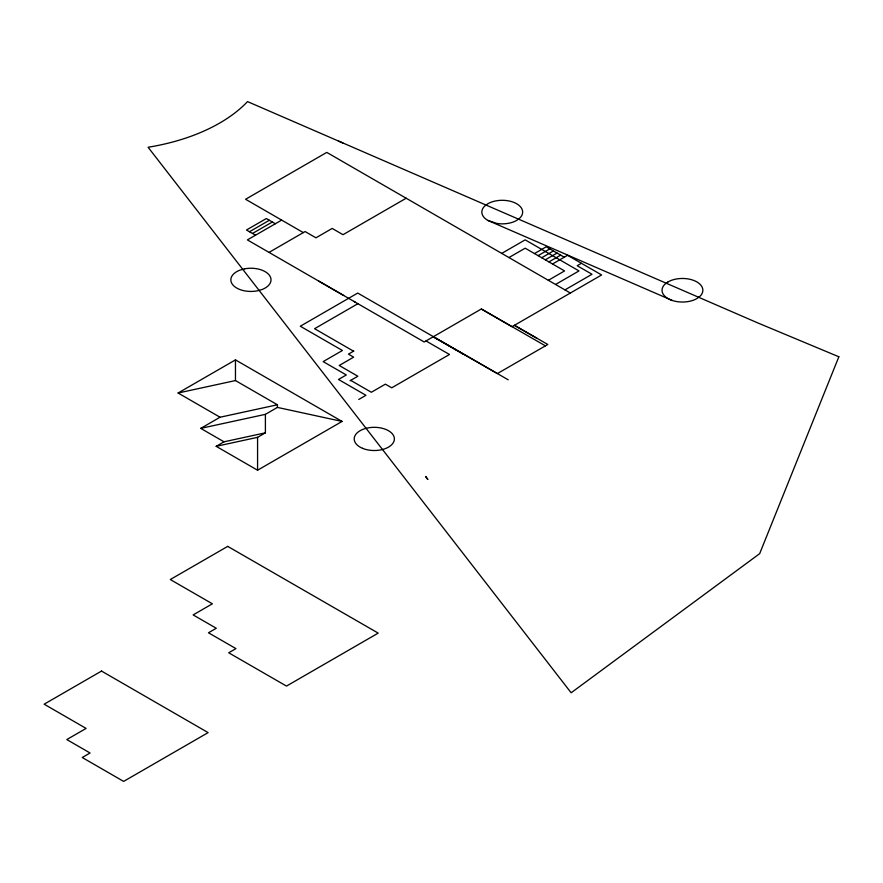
<?xml version="1.0" encoding="UTF-8"?>
<svg xmlns="http://www.w3.org/2000/svg" width="883" height="883" viewBox="0 0 883 883"><rect width="100%" height="100%" fill="white"/><g stroke="black" fill="none" stroke-linecap="round" stroke-linejoin="round"><path stroke-width="1.32" d="M249.492 231.732L269.337 220.275M252.494 233.465L272.35 222.008M281.666 220.099L247.383 239.9L424.204 341.986L481.345 308.995L545.396 345.849M269.039 252.395L305.121 231.556L315.948 237.814L332.185 228.432L343.012 234.69L406.169 198.222M277.417 407.405L277.417 404.778L220.044 417.229L178.09 393.012L235.463 359.889L342.074 421.434L257.571 470.22L216.18 446.323L224.006 441.809L265.397 432.825L265.397 414.348L277.417 407.405L342.074 421.434M357.902 303.697L314.591 328.697L353.542 351.18M501.721 253.399L525.175 239.856L579.005 270.926L555.55 284.469M224.006 441.809L200.739 428.376L220.044 417.229M508.939 257.56L525.175 248.189L564.568 270.926L548.332 280.308M353.84 351.015L348.432 354.138L353.641 357.151L339.215 365.485L357.858 376.246L350.032 380.761M534.502 253.564L546.224 246.798L564.27 257.218M538.111 255.651L549.833 248.885M541.709 257.737L553.442 250.96M545.319 259.823L557.052 253.046M548.928 261.898L560.661 255.132M552.537 263.984L567.581 255.308L601.632 274.966L512.019 326.699L481.345 308.995M216.18 446.323L257.571 437.339L265.397 432.825M581.411 263.289L577.195 265.717L592.007 274.271L564.943 289.9M358.741 399.469L365.959 395.308L338.498 379.469L346.313 374.955L323.156 361.611L342.405 350.496L300.297 326.224L357.736 293.068L508.211 379.811M178.09 393.012L235.463 380.562L277.417 404.778M200.739 428.376L265.397 414.348M487.813 220.419L496.963 223.465A20.408 11.788 0 0 0 516.676 220.419L519.921 217.98A20.408 11.788 0 0 0 514.679 202.737A20.408 11.788 0 0 0 487.813 203.752L484.568 206.192A20.408 11.788 0 0 0 487.813 220.419L672.239 300.463M338.222 140.938L342.968 143.046M570.363 293.024L326.776 152.395L245.584 199.271L303.322 232.604M536.974 338.332L514.425 325.319L547.802 344.469L497.394 373.575L433.222 336.776L463.895 354.491M275.353 223.752L266.335 218.542L246.478 229.999L255.507 235.209M426.003 340.948L449.469 354.48L391.732 387.814L385.396 384.16L371.346 392.273L350.717 380.363M318.962 281.213L343.619 295.452M353.895 301.39L355.341 302.229M257.571 437.339L257.571 470.22M235.463 359.889L235.463 380.562M838.85 356.776L759.667 553.652L571.146 692.78L148.101 147.251A163.752 94.547 0 0 0 247.527 101.6L757.448 322.781L838.85 356.776M668.012 281.92L664.767 284.359A20.408 11.788 0 0 0 670.02 299.602A20.408 11.788 0 0 0 696.886 298.586L700.131 296.147A20.408 11.788 0 0 0 694.877 280.904A20.408 11.788 0 0 0 668.012 281.92M227.726 546.378L170.287 579.535L212.384 603.806L193.145 614.921L216.291 628.266L208.476 632.78L235.938 648.619L228.719 652.78L286.478 686.08L378.2 633.122L227.726 546.378M101.523 671.069L44.15 704.192L86.104 728.42L66.799 739.557L90.055 752.989L82.24 757.504L123.631 781.4L208.123 732.614L101.523 671.069M244.746 268.807L240.01 270.11A20.088 11.6 0 0 0 232.781 284.823A20.088 11.6 0 0 0 257.108 290.882L261.843 289.591A20.088 11.6 0 0 0 269.072 274.867A20.088 11.6 0 0 0 244.746 268.807M425.705 476.533L427.747 479.381L425.705 476.533M362.516 448.321A20.088 11.6 0 0 0 394.271 440.109A20.088 11.6 0 0 0 366.081 428.332A20.088 11.6 0 0 0 362.516 448.321"/></g></svg>
